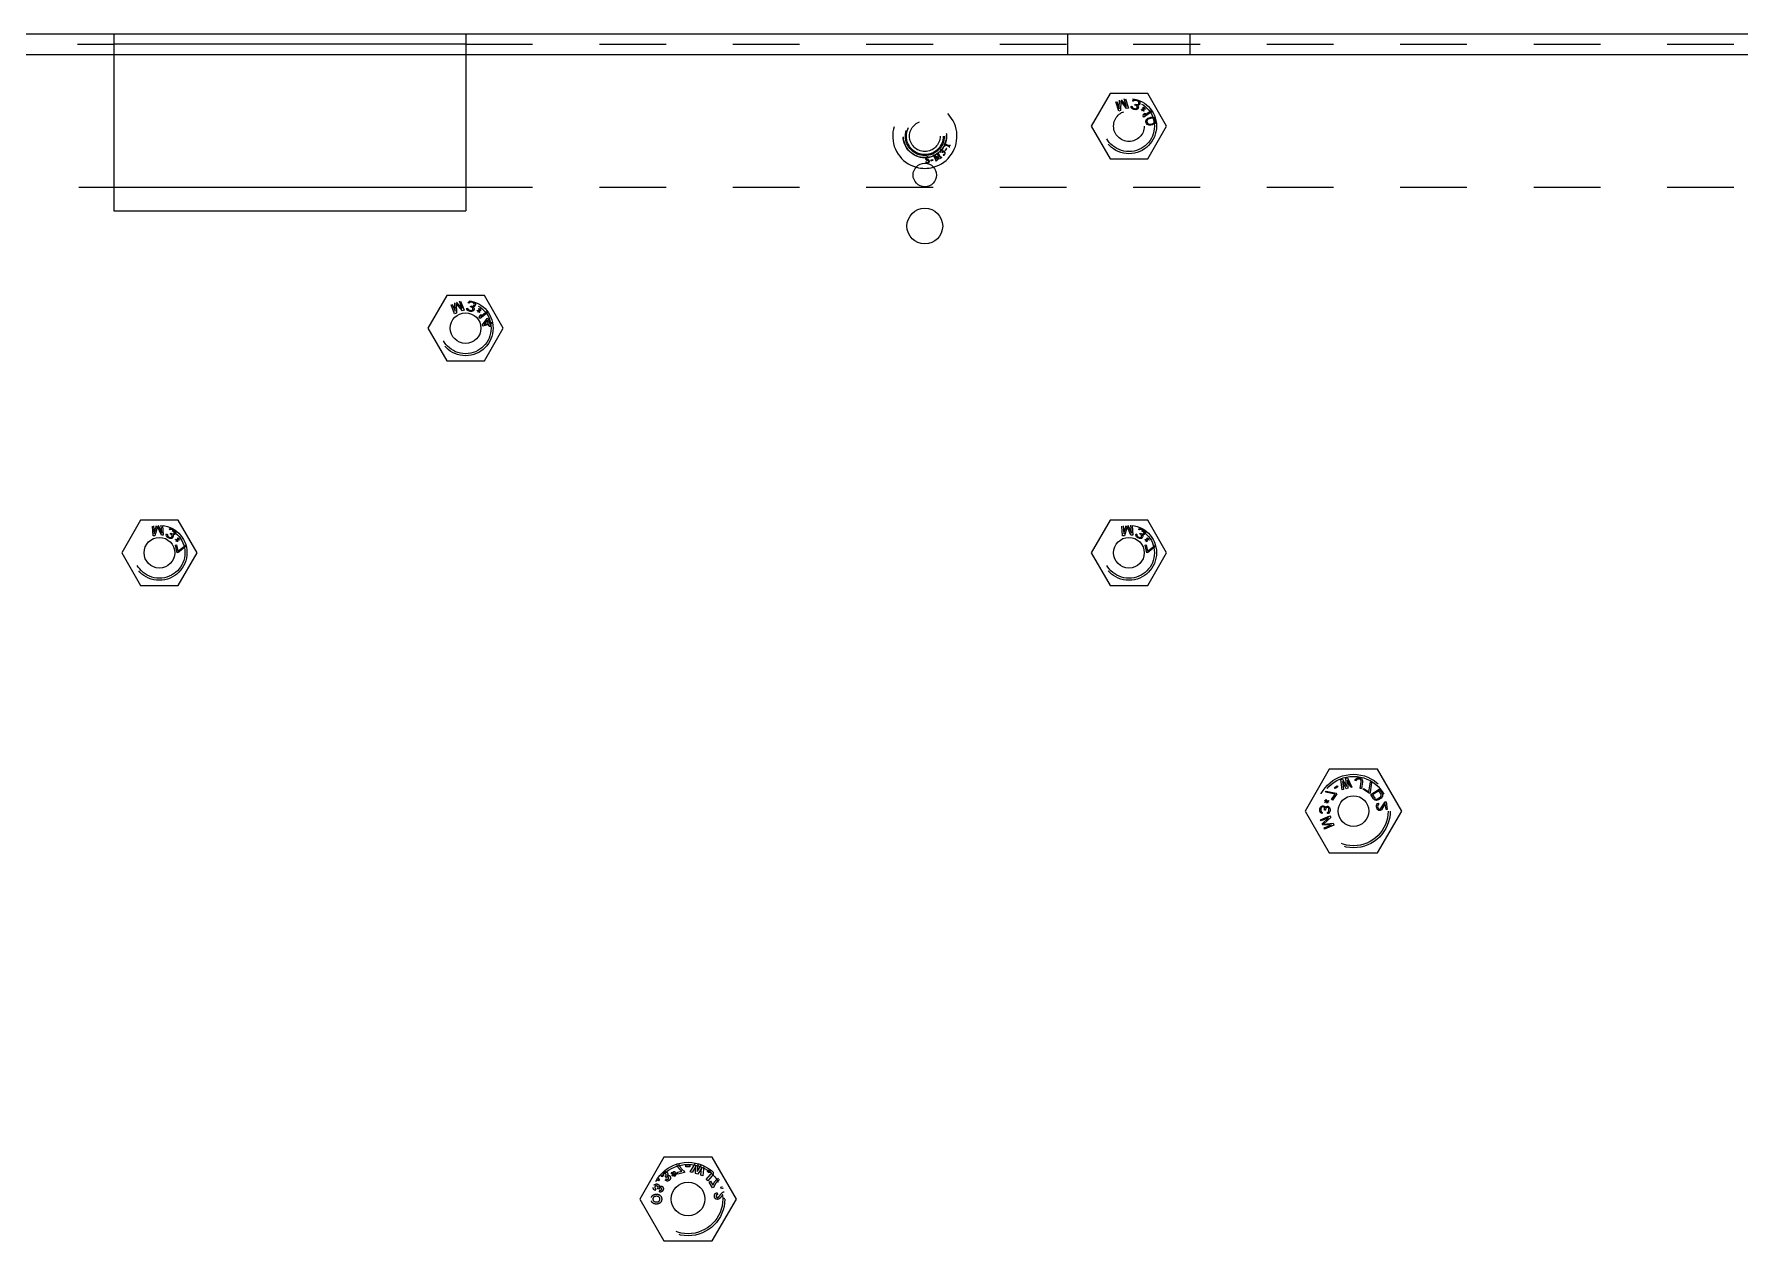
# Model space of a CAD drawing. Header units: millimetres. Extents: x 1262 to 3787, y 0 to 841.
# Drawn here: x 2139.4 to 2306.5, y 463.8 to 582 of the extents above; entities that cross this region are included whole.
import ezdxf

# ---------------------------------------------------------------- set-up
doc = ezdxf.new("R2010")
doc.units = ezdxf.units.MM
doc.header["$LTSCALE"] = 65.395
doc.linetypes.add('HIDDEN', pattern=[0.2, 0.1, -0.1])
doc.layers.get('0').update_dxf_attribs({"linetype": 'CONTINUOUS'})
doc.layers.add('02___PRT_ALL_AXES', color=7, linetype='CONTINUOUS')
doc.layers.add('DEFAULT_2', color=8, linetype='HIDDEN')

msp = doc.modelspace()

# ---------------------------------------------------------------- linework, layer by layer
at = {"color": 3, "linetype": 'Continuous'}
for p, q in [((2372.634, 582.004), (1960.634, 582.004)), ((2147.164, 582.004), (2147.164, 564.704)), ((2181.664, 582.004), (2181.664, 564.704)), ((2025.914, 580.004), (2147.164, 580.004)), ((2181.664, 580.004), (2371.634, 580.004)), ((2147.164, 564.704), (2181.664, 564.704))]:
    msp.add_line(p, q, dxfattribs=at)
at = {"color": 7, "linetype": 'Continuous'}
for p, q in [((2181.664, 581.004), (2147.164, 581.004)), ((2147.164, 580.004), (2181.664, 580.004)), ((2179.787, 556.404), (2177.939, 553.204)), ((2183.482, 556.404), (2179.787, 556.404)), ((2185.329, 553.204), (2183.482, 556.404)), ((2177.939, 553.204), (2179.787, 550.004)), ((2183.482, 550.004), (2185.329, 553.204)), ((2179.787, 550.004), (2183.482, 550.004)), ((2149.787, 534.404), (2147.939, 531.204)), ((2153.482, 534.404), (2149.787, 534.404)), ((2155.329, 531.204), (2153.482, 534.404)), ((2244.787, 534.404), (2242.939, 531.204)), ((2248.482, 534.404), (2244.787, 534.404)), ((2250.329, 531.204), (2248.482, 534.404)), ((2147.939, 531.204), (2149.787, 528.004)), ((2153.482, 528.004), (2155.329, 531.204)), ((2242.939, 531.204), (2244.787, 528.004)), ((2248.482, 528.004), (2250.329, 531.204)), ((2149.787, 528.004), (2153.482, 528.004)), ((2244.787, 528.004), (2248.482, 528.004)), ((2266.267, 510.004), (2263.9, 505.904)), ((2271.001, 510.004), (2266.267, 510.004)), ((2273.369, 505.904), (2271.001, 510.004)), ((2263.9, 505.904), (2266.267, 501.804)), ((2271.001, 501.804), (2273.369, 505.904)), ((2266.267, 501.804), (2271.001, 501.804)), ((2201.067, 472.004), (2198.7, 467.904)), ((2205.801, 472.004), (2201.067, 472.004)), ((2208.169, 467.904), (2205.801, 472.004)), ((2198.7, 467.904), (2201.067, 463.804)), ((2205.801, 463.804), (2208.169, 467.904)), ((2201.067, 463.804), (2205.801, 463.804))]:
    msp.add_line(p, q, dxfattribs=at)
msp.add_arc((2226.634, 572.004), 3.15, 254.78295, 285.21619, dxfattribs=at)
at = {"layer": '02___PRT_ALL_AXES', "color": 8, "linetype": 'HIDDEN'}
for p, q in [((1960.634, 567.004), (2147.164, 567.004)), ((2181.664, 567.004), (2343.333, 567.004))]:
    msp.add_line(p, q, dxfattribs=at)
at = {"layer": '02___PRT_ALL_AXES', "color": 7, "linetype": 'Continuous'}
msp.add_line((2147.164, 567.004), (2181.664, 567.004), dxfattribs=at)
at = {"layer": '02___PRT_ALL_AXES', "color": 8, "linetype": 'HIDDEN'}
for centre, radius in [((2226.634, 572.004), 2.1), ((2246.634, 572.992), 1.5)]:
    msp.add_circle(centre, radius, dxfattribs=at)
at = {"layer": '02___PRT_ALL_AXES', "color": 3, "linetype": 'Continuous'}
for centre, radius in [((2226.634, 568.204), 1.15), ((2226.634, 563.204), 1.75), ((2181.634, 553.204), 1.5), ((2151.634, 531.204), 1.5), ((2246.634, 531.204), 1.5), ((2268.634, 505.904), 1.5), ((2203.434, 467.904), 1.65)]:
    msp.add_circle(centre, radius, dxfattribs=at)
at = {"layer": 'DEFAULT_2', "color": 8, "linetype": 'HIDDEN'}
for p, q in [((2240.634, 580.004), (2240.634, 582.004)), ((2252.634, 580.004), (2252.634, 582.004)), ((2025.914, 581.004), (2147.164, 581.004)), ((2181.664, 581.004), (2372.634, 581.004)), ((2244.787, 576.192), (2242.939, 572.992)), ((2248.482, 576.192), (2244.787, 576.192)), ((2245.63, 574.452), (2245.333, 575.358)), ((2245.446, 575.416), (2245.683, 574.693)), ((2245.683, 574.693), (2245.715, 575.53)), ((2245.827, 575.457), (2245.808, 574.51)), ((2246.402, 574.705), (2245.827, 575.457)), ((2245.874, 575.583), (2246.395, 574.926)), ((2246.395, 574.926), (2246.159, 575.65)), ((2246.284, 575.669), (2246.58, 574.763)), ((2246.996, 575.46), (2247.034, 575.515)), ((2247.095, 575.429), (2246.996, 575.46)), ((2247.034, 575.515), (2247.093, 575.564)), ((2247.093, 575.564), (2247.165, 575.586)), ((2247.128, 575.464), (2247.095, 575.429)), ((2247.18, 575.493), (2247.128, 575.464)), ((2247.165, 575.586), (2247.257, 575.603)), ((2247.226, 575.501), (2247.18, 575.493)), ((2247.221, 575.057), (2247.246, 575.139)), ((2247.301, 575.033), (2247.221, 575.057)), ((2247.332, 575.491), (2247.226, 575.501)), ((2247.246, 575.139), (2247.326, 575.114)), ((2247.257, 575.603), (2247.337, 575.599)), ((2247.408, 574.956), (2247.301, 575.033)), ((2247.326, 575.114), (2247.452, 575.098)), ((2247.451, 575.454), (2247.332, 575.491)), ((2247.435, 574.903), (2247.408, 574.956)), ((2247.545, 575.403), (2247.451, 575.454)), ((2247.452, 575.098), (2247.524, 575.121)), ((2247.585, 575.035), (2247.473, 575.025)), ((2247.473, 575.025), (2247.534, 574.94)), ((2247.507, 575.547), (2247.576, 575.505)), ((2247.524, 575.121), (2247.588, 575.19)), ((2247.578, 575.371), (2247.545, 575.403)), ((2247.576, 575.505), (2247.643, 575.44)), ((2247.606, 575.318), (2247.578, 575.371)), ((2247.643, 575.084), (2247.585, 575.035)), ((2247.588, 575.19), (2247.613, 575.271)), ((2247.613, 575.271), (2247.606, 575.318)), ((2247.643, 575.44), (2247.69, 575.381)), ((2247.688, 575.159), (2247.643, 575.084)), ((2247.713, 575.241), (2247.688, 575.159)), ((2247.69, 575.381), (2247.712, 575.308)), ((2247.712, 575.308), (2247.713, 575.241)), ((2250.329, 572.992), (2248.482, 576.192)), ((2245.808, 574.51), (2245.63, 574.452)), ((2246.58, 574.763), (2246.402, 574.705)), ((2246.855, 574.858), (2246.86, 574.945)), ((2246.91, 574.752), (2246.855, 574.858)), ((2246.86, 574.945), (2246.96, 574.915)), ((2246.977, 574.687), (2246.91, 574.752)), ((2246.96, 574.915), (2246.981, 574.841)), ((2247.111, 574.624), (2246.977, 574.687)), ((2246.981, 574.841), (2247.028, 574.782)), ((2247.028, 574.782), (2247.122, 574.732)), ((2247.151, 574.612), (2247.111, 574.624)), ((2247.122, 574.732), (2247.202, 574.707)), ((2247.296, 574.589), (2247.151, 574.612)), ((2247.202, 574.707), (2247.307, 574.697)), ((2247.388, 574.606), (2247.296, 574.589)), ((2247.307, 574.697), (2247.38, 574.72)), ((2247.38, 574.72), (2247.438, 574.769)), ((2247.493, 574.663), (2247.388, 574.606)), ((2247.45, 574.809), (2247.435, 574.903)), ((2247.438, 574.769), (2247.45, 574.809)), ((2247.538, 574.738), (2247.493, 574.663)), ((2247.534, 574.94), (2247.555, 574.866)), ((2247.55, 574.779), (2247.538, 574.738)), ((2247.555, 574.866), (2247.55, 574.779)), ((2247.857, 574.66), (2248.035, 574.675)), ((2247.859, 574.631), (2247.857, 574.66)), ((2248.007, 574.643), (2247.859, 574.631)), ((2247.91, 574.53), (2248.007, 574.643)), ((2247.941, 574.503), (2247.91, 574.53)), ((2248.039, 574.615), (2247.941, 574.503)), ((2248.024, 574.853), (2248.054, 574.856)), ((2248.035, 574.675), (2248.024, 574.853)), ((2248.025, 573.97), (2248.075, 574.157)), ((2248.097, 573.867), (2248.025, 573.97)), ((2248.048, 574.467), (2248.039, 574.615)), ((2248.078, 574.469), (2248.048, 574.467)), ((2248.054, 574.856), (2248.063, 574.707)), ((2248.063, 574.707), (2248.161, 574.82)), ((2248.245, 574.662), (2248.067, 574.648)), ((2248.067, 574.648), (2248.078, 574.469)), ((2248.075, 574.157), (2248.214, 574.255)), ((2248.192, 574.792), (2248.095, 574.68)), ((2248.095, 574.68), (2248.243, 574.692)), ((2248.913, 574.441), (2248.097, 573.867)), ((2248.161, 574.82), (2248.192, 574.792)), ((2248.164, 574.067), (2248.843, 574.545)), ((2248.214, 574.255), (2248.164, 574.067)), ((2248.243, 574.692), (2248.245, 574.662)), ((2248.287, 573.49), (2248.326, 573.606)), ((2248.293, 573.364), (2248.287, 573.49)), ((2248.341, 573.247), (2248.293, 573.364)), ((2248.326, 573.606), (2248.375, 573.681)), ((2248.375, 573.681), (2248.449, 573.74)), ((2248.423, 573.564), (2248.395, 573.493)), ((2248.395, 573.493), (2248.397, 573.387)), ((2248.397, 573.387), (2248.44, 573.29)), ((2248.529, 573.673), (2248.423, 573.564)), ((2248.44, 573.29), (2248.496, 573.238)), ((2248.449, 573.74), (2248.506, 573.775)), ((2248.506, 573.775), (2248.605, 573.818)), ((2248.649, 573.721), (2248.529, 573.673)), ((2248.605, 573.818), (2248.792, 573.86)), ((2248.794, 573.754), (2248.649, 573.721)), ((2248.792, 573.86), (2248.901, 573.863)), ((2248.924, 573.761), (2248.794, 573.754)), ((2248.901, 573.863), (2248.968, 573.857)), ((2249.066, 573.708), (2248.924, 573.761)), ((2248.968, 573.857), (2249.06, 573.835)), ((2249.033, 573.274), (2249.139, 573.383)), ((2249.06, 573.835), (2249.136, 573.788)), ((2249.122, 573.656), (2249.066, 573.708)), ((2249.165, 573.559), (2249.122, 573.656)), ((2249.136, 573.788), (2249.221, 573.7)), ((2249.139, 573.383), (2249.167, 573.453)), ((2249.167, 573.453), (2249.165, 573.559)), ((2249.236, 573.34), (2249.187, 573.265)), ((2249.221, 573.7), (2249.269, 573.583)), ((2249.275, 573.456), (2249.236, 573.34)), ((2249.269, 573.583), (2249.275, 573.456)), ((2242.939, 572.992), (2244.787, 569.792)), ((2248.426, 573.159), (2248.341, 573.247)), ((2248.502, 573.112), (2248.426, 573.159)), ((2248.482, 569.792), (2250.329, 572.992)), ((2248.496, 573.238), (2248.638, 573.185)), ((2248.594, 573.09), (2248.502, 573.112)), ((2248.661, 573.083), (2248.594, 573.09)), ((2248.638, 573.185), (2248.768, 573.193)), ((2248.77, 573.086), (2248.661, 573.083)), ((2248.768, 573.193), (2248.913, 573.225)), ((2248.956, 573.128), (2248.77, 573.086)), ((2248.913, 573.225), (2249.033, 573.274)), ((2249.056, 573.172), (2248.956, 573.128)), ((2249.113, 573.206), (2249.056, 573.172)), ((2249.187, 573.265), (2249.113, 573.206)), ((2227.005, 569.839), (2226.997, 569.943)), ((2227.389, 570.06), (2227.397, 570.048)), ((2227.397, 570.048), (2227.473, 570.082)), ((2227.473, 570.082), (2227.72, 569.671)), ((2227.501, 570.086), (2227.988, 569.746)), ((2227.743, 569.684), (2227.501, 570.086)), ((2227.941, 569.866), (2227.536, 570.148)), ((2227.866, 570.347), (2227.941, 569.866)), ((2227.988, 569.746), (2227.903, 570.283)), ((2227.903, 570.283), (2228.122, 569.919)), ((2228.178, 569.961), (2227.965, 570.314)), ((2227.977, 570.384), (2228.02, 570.423)), ((2228.02, 570.423), (2228.012, 570.436)), ((2228.147, 570.439), (2228.165, 570.445)), ((2228.301, 569.957), (2228.227, 569.931)), ((2228.309, 569.945), (2228.301, 569.957)), ((2228.324, 570.392), (2228.343, 570.387)), ((2228.434, 570.157), (2228.44, 570.14)), ((2228.546, 571.268), (2228.534, 571.24)), ((2229.028, 571.067), (2228.546, 571.268)), ((2228.613, 571.058), (2228.59, 571.184)), ((2228.59, 571.184), (2229.005, 571.012)), ((2228.592, 571.052), (2228.613, 571.058)), ((2228.748, 570.805), (2228.634, 570.623)), ((2228.634, 570.623), (2228.667, 570.602)), ((2228.667, 570.602), (2228.781, 570.785)), ((2228.781, 570.785), (2228.748, 570.805)), ((2229.025, 570.969), (2229.015, 570.922)), ((2229.015, 570.922), (2229.028, 570.917)), ((2229.096, 571.119), (2229.074, 571.083)), ((2229.11, 571.113), (2229.096, 571.119)), ((2226.726, 569.538), (2226.739, 569.539)), ((2226.726, 569.538), (2226.73, 569.402)), ((2227.004, 569.839), (2226.993, 569.838)), ((2227.425, 569.706), (2227.219, 569.644)), ((2227.219, 569.644), (2227.23, 569.606)), ((2227.23, 569.606), (2227.436, 569.669)), ((2227.436, 569.669), (2227.425, 569.706)), ((2227.703, 569.607), (2227.665, 569.573)), ((2227.665, 569.573), (2227.672, 569.561)), ((2227.866, 569.695), (2227.79, 569.66)), ((2227.874, 569.682), (2227.866, 569.695)), ((2228.12, 569.861), (2228.079, 569.823)), ((2228.079, 569.823), (2228.086, 569.811)), ((2244.787, 569.792), (2248.482, 569.792)), ((2180.56, 554.613), (2180.219, 555.503)), ((2180.328, 555.567), (2180.6, 554.856)), ((2180.6, 554.856), (2180.591, 555.694)), ((2180.707, 555.626), (2180.735, 554.68)), ((2181.319, 554.903), (2180.707, 555.626)), ((2180.748, 555.754), (2181.301, 555.124)), ((2181.301, 555.124), (2181.029, 555.835)), ((2181.153, 555.86), (2181.494, 554.97)), ((2181.494, 554.97), (2181.319, 554.903)), ((2181.764, 555.078), (2181.764, 555.165)), ((2181.764, 555.165), (2181.865, 555.14)), ((2181.824, 554.975), (2181.764, 555.078)), ((2181.894, 554.913), (2181.824, 554.975)), ((2181.865, 555.14), (2181.89, 555.068)), ((2181.874, 555.686), (2181.91, 555.743)), ((2181.975, 555.661), (2181.874, 555.686)), ((2181.89, 555.068), (2181.94, 555.011)), ((2182.03, 554.857), (2181.894, 554.913)), ((2181.91, 555.743), (2181.966, 555.795)), ((2181.94, 555.011), (2182.036, 554.965)), ((2181.966, 555.795), (2182.037, 555.821)), ((2182.006, 555.697), (2181.975, 555.661)), ((2182.057, 555.728), (2182.006, 555.697)), ((2182.036, 554.965), (2182.117, 554.945)), ((2182.037, 555.821), (2182.128, 555.842)), ((2182.102, 555.738), (2182.057, 555.728)), ((2182.208, 555.734), (2182.102, 555.738)), ((2182.117, 554.945), (2182.223, 554.94)), ((2182.119, 555.295), (2182.14, 555.378)), ((2182.2, 555.275), (2182.119, 555.295)), ((2182.128, 555.842), (2182.208, 555.842)), ((2182.14, 555.378), (2182.221, 555.357)), ((2182.311, 555.203), (2182.2, 555.275)), ((2182.33, 555.703), (2182.208, 555.734)), ((2182.221, 555.357), (2182.347, 555.347)), ((2182.223, 554.94), (2182.294, 554.966)), ((2182.294, 554.966), (2182.35, 555.018)), ((2182.41, 554.915), (2182.308, 554.853)), ((2182.341, 555.152), (2182.311, 555.203)), ((2182.425, 555.657), (2182.33, 555.703)), ((2182.36, 555.059), (2182.341, 555.152)), ((2182.347, 555.347), (2182.418, 555.373)), ((2182.35, 555.018), (2182.36, 555.059)), ((2182.484, 555.291), (2182.372, 555.275)), ((2182.372, 555.275), (2182.437, 555.193)), ((2182.381, 555.798), (2182.452, 555.76)), ((2182.451, 554.992), (2182.41, 554.915)), ((2182.418, 555.373), (2182.48, 555.446)), ((2182.461, 555.626), (2182.425, 555.657)), ((2182.437, 555.193), (2182.462, 555.121)), ((2182.461, 555.033), (2182.451, 554.992)), ((2182.452, 555.76), (2182.522, 555.698)), ((2182.491, 555.575), (2182.461, 555.626)), ((2182.462, 555.121), (2182.461, 555.033)), ((2182.48, 555.446), (2182.5, 555.528)), ((2182.54, 555.343), (2182.484, 555.291)), ((2182.5, 555.528), (2182.491, 555.575)), ((2182.522, 555.698), (2182.572, 555.642)), ((2182.581, 555.42), (2182.54, 555.343)), ((2182.572, 555.642), (2182.597, 555.57)), ((2182.601, 555.503), (2182.581, 555.42)), ((2182.597, 555.57), (2182.601, 555.503)), ((2182.774, 554.93), (2182.951, 554.953)), ((2182.777, 554.9), (2182.774, 554.93)), ((2182.925, 554.92), (2182.777, 554.9)), ((2182.833, 554.803), (2182.925, 554.92)), ((2182.958, 554.894), (2182.866, 554.777)), ((2182.931, 555.131), (2182.961, 555.135)), ((2182.951, 554.953), (2182.931, 555.131)), ((2182.974, 554.746), (2182.958, 554.894)), ((2182.961, 555.135), (2182.977, 554.987)), ((2182.977, 554.987), (2183.069, 555.104)), ((2183.161, 554.951), (2182.984, 554.928)), ((2182.984, 554.928), (2183.003, 554.75)), ((2183.102, 555.078), (2183.01, 554.961)), ((2183.01, 554.961), (2183.158, 554.98)), ((2183.069, 555.104), (2183.102, 555.078)), ((2183.158, 554.98), (2183.161, 554.951)), ((2180.735, 554.68), (2180.56, 554.613)), ((2182.071, 554.847), (2182.03, 554.857)), ((2182.217, 554.832), (2182.071, 554.847)), ((2182.308, 554.853), (2182.217, 554.832)), ((2182.866, 554.777), (2182.833, 554.803)), ((2183.003, 554.75), (2182.974, 554.746)), ((2182.975, 554.248), (2183.016, 554.438)), ((2183.052, 554.15), (2182.975, 554.248)), ((2183.016, 554.438), (2183.15, 554.543)), ((2183.839, 554.762), (2183.052, 554.15)), ((2183.11, 554.353), (2183.764, 554.863)), ((2183.15, 554.543), (2183.11, 554.353)), ((2183.304, 553.535), (2183.74, 554.16)), ((2183.334, 553.414), (2183.304, 553.535)), ((2183.891, 553.553), (2183.334, 553.414)), ((2183.775, 554.018), (2183.469, 553.577)), ((2183.469, 553.577), (2183.861, 553.675)), ((2183.74, 554.16), (2183.864, 554.191)), ((2183.861, 553.675), (2183.775, 554.018)), ((2183.864, 554.191), (2183.985, 553.706)), ((2183.942, 553.351), (2183.891, 553.553)), ((2184.066, 553.382), (2183.942, 553.351)), ((2183.985, 553.706), (2184.273, 553.778)), ((2184.296, 553.655), (2184.015, 553.584)), ((2184.015, 553.584), (2184.066, 553.382)), ((2151.014, 532.864), (2150.946, 533.814)), ((2151.07, 533.844), (2151.124, 533.085)), ((2151.124, 533.085), (2151.358, 533.889)), ((2151.449, 533.791), (2151.201, 532.877)), ((2151.825, 532.922), (2151.449, 533.791)), ((2151.525, 533.901), (2151.872, 533.138)), ((2151.872, 533.138), (2151.818, 533.897)), ((2151.944, 533.886), (2152.012, 532.935)), ((2152.584, 533.51), (2152.634, 533.554)), ((2152.673, 533.456), (2152.584, 533.51)), ((2152.634, 533.554), (2152.703, 533.587)), ((2152.713, 533.482), (2152.673, 533.456)), ((2152.703, 533.587), (2152.779, 533.592)), ((2152.77, 533.497), (2152.713, 533.482)), ((2152.817, 533.494), (2152.77, 533.497)), ((2152.779, 533.592), (2152.872, 533.585)), ((2152.917, 533.458), (2152.817, 533.494)), ((2152.872, 533.585), (2152.949, 533.562)), ((2153.024, 533.394), (2152.917, 533.458)), ((2153.103, 533.322), (2153.024, 533.394)), ((2153.093, 533.104), (2153.137, 533.177)), ((2153.101, 533.47), (2153.158, 533.413)), ((2153.127, 533.282), (2153.103, 533.322)), ((2153.141, 533.225), (2153.127, 533.282)), ((2153.137, 533.177), (2153.141, 533.225)), ((2153.158, 533.413), (2153.207, 533.334)), ((2153.207, 533.334), (2153.239, 533.265)), ((2153.241, 533.189), (2153.226, 533.124)), ((2153.239, 533.265), (2153.241, 533.189)), ((2246.014, 532.864), (2245.946, 533.814)), ((2246.07, 533.844), (2246.124, 533.085)), ((2246.124, 533.085), (2246.358, 533.889)), ((2246.449, 533.791), (2246.201, 532.877)), ((2246.825, 532.922), (2246.449, 533.791)), ((2246.525, 533.901), (2246.872, 533.138)), ((2246.872, 533.138), (2246.818, 533.897)), ((2246.944, 533.886), (2247.012, 532.935)), ((2247.584, 533.51), (2247.634, 533.554)), ((2247.673, 533.456), (2247.584, 533.51)), ((2247.634, 533.554), (2247.703, 533.587)), ((2247.713, 533.482), (2247.673, 533.456)), ((2247.703, 533.587), (2247.779, 533.592)), ((2247.77, 533.497), (2247.713, 533.482)), ((2247.817, 533.494), (2247.77, 533.497)), ((2247.779, 533.592), (2247.872, 533.585)), ((2247.917, 533.458), (2247.817, 533.494)), ((2247.872, 533.585), (2247.949, 533.562)), ((2248.024, 533.394), (2247.917, 533.458)), ((2248.103, 533.322), (2248.024, 533.394)), ((2248.093, 533.104), (2248.137, 533.177)), ((2248.101, 533.47), (2248.158, 533.413)), ((2248.127, 533.282), (2248.103, 533.322)), ((2248.141, 533.225), (2248.127, 533.282)), ((2248.137, 533.177), (2248.141, 533.225)), ((2248.158, 533.413), (2248.207, 533.334)), ((2248.207, 533.334), (2248.239, 533.265)), ((2248.241, 533.189), (2248.226, 533.124)), ((2248.239, 533.265), (2248.241, 533.189)), ((2151.201, 532.877), (2151.014, 532.864)), ((2152.012, 532.935), (2151.825, 532.922)), ((2152.301, 532.96), (2152.327, 533.044)), ((2152.329, 532.844), (2152.301, 532.96)), ((2152.327, 533.044), (2152.417, 532.99)), ((2152.378, 532.765), (2152.329, 532.844)), ((2152.492, 532.671), (2152.378, 532.765)), ((2152.417, 532.99), (2152.419, 532.914)), ((2152.419, 532.914), (2152.451, 532.845)), ((2152.451, 532.845), (2152.529, 532.773)), ((2152.528, 532.65), (2152.492, 532.671)), ((2152.664, 532.593), (2152.528, 532.65)), ((2152.529, 532.773), (2152.601, 532.73)), ((2152.601, 532.73), (2152.701, 532.695)), ((2152.757, 532.586), (2152.664, 532.593)), ((2152.701, 532.695), (2152.777, 532.699)), ((2152.705, 533.065), (2152.749, 533.138)), ((2152.776, 533.022), (2152.705, 533.065)), ((2152.749, 533.138), (2152.82, 533.095)), ((2152.873, 532.616), (2152.757, 532.586)), ((2152.861, 532.921), (2152.776, 533.022)), ((2152.777, 532.699), (2152.845, 532.732)), ((2152.82, 533.095), (2152.938, 533.049)), ((2152.845, 532.732), (2152.867, 532.769)), ((2152.875, 532.863), (2152.861, 532.921)), ((2152.867, 532.769), (2152.875, 532.863)), ((2152.934, 532.679), (2152.873, 532.616)), ((2152.956, 532.715), (2152.934, 532.679)), ((2152.938, 533.049), (2153.014, 533.053)), ((2152.941, 532.972), (2152.98, 532.875)), ((2153.052, 532.955), (2152.941, 532.972)), ((2152.982, 532.799), (2152.956, 532.715)), ((2152.98, 532.875), (2152.982, 532.799)), ((2153.014, 533.053), (2153.093, 533.104)), ((2153.121, 532.989), (2153.052, 532.955)), ((2153.183, 533.051), (2153.121, 532.989)), ((2153.226, 533.124), (2153.183, 533.051)), ((2153.211, 531.941), (2153.315, 531.965)), ((2153.375, 531.21), (2153.211, 531.941)), ((2153.22, 532.496), (2153.225, 532.525)), ((2153.367, 532.472), (2153.22, 532.496)), ((2153.225, 532.525), (2153.402, 532.496)), ((2153.245, 532.386), (2153.367, 532.472)), ((2153.269, 532.352), (2153.245, 532.386)), ((2153.391, 532.438), (2153.269, 532.352)), ((2153.315, 531.965), (2153.452, 531.355)), ((2153.364, 532.291), (2153.391, 532.438)), ((2153.393, 532.287), (2153.364, 532.291)), ((2153.426, 532.462), (2153.393, 532.287)), ((2153.402, 532.496), (2153.434, 532.672)), ((2153.602, 532.433), (2153.426, 532.462)), ((2153.434, 532.672), (2153.464, 532.667)), ((2153.464, 532.667), (2153.437, 532.521)), ((2153.437, 532.521), (2153.558, 532.606)), ((2153.452, 531.355), (2154.228, 531.954)), ((2153.582, 532.572), (2153.46, 532.487)), ((2153.46, 532.487), (2153.607, 532.462)), ((2154.259, 531.835), (2153.479, 531.233)), ((2153.558, 532.606), (2153.582, 532.572)), ((2153.607, 532.462), (2153.602, 532.433)), ((2246.201, 532.877), (2246.014, 532.864)), ((2247.012, 532.935), (2246.825, 532.922)), ((2247.301, 532.96), (2247.327, 533.044)), ((2247.329, 532.844), (2247.301, 532.96)), ((2247.327, 533.044), (2247.417, 532.99)), ((2247.378, 532.765), (2247.329, 532.844)), ((2247.492, 532.671), (2247.378, 532.765)), ((2247.417, 532.99), (2247.419, 532.914)), ((2247.419, 532.914), (2247.451, 532.845)), ((2247.451, 532.845), (2247.529, 532.773)), ((2247.528, 532.65), (2247.492, 532.671)), ((2247.664, 532.593), (2247.528, 532.65)), ((2247.529, 532.773), (2247.601, 532.73)), ((2247.601, 532.73), (2247.701, 532.695)), ((2247.757, 532.586), (2247.664, 532.593)), ((2247.701, 532.695), (2247.777, 532.699)), ((2247.705, 533.065), (2247.749, 533.138)), ((2247.776, 533.022), (2247.705, 533.065)), ((2247.749, 533.138), (2247.82, 533.095)), ((2247.873, 532.616), (2247.757, 532.586)), ((2247.861, 532.921), (2247.776, 533.022)), ((2247.777, 532.699), (2247.845, 532.732)), ((2247.82, 533.095), (2247.938, 533.049)), ((2247.845, 532.732), (2247.867, 532.769)), ((2247.875, 532.863), (2247.861, 532.921)), ((2247.867, 532.769), (2247.875, 532.863)), ((2247.934, 532.679), (2247.873, 532.616)), ((2247.956, 532.715), (2247.934, 532.679)), ((2247.938, 533.049), (2248.014, 533.053)), ((2248.052, 532.955), (2247.941, 532.972)), ((2247.941, 532.972), (2247.98, 532.875)), ((2247.982, 532.799), (2247.956, 532.715)), ((2247.98, 532.875), (2247.982, 532.799)), ((2248.014, 533.053), (2248.093, 533.104)), ((2248.121, 532.989), (2248.052, 532.955)), ((2248.183, 533.051), (2248.121, 532.989)), ((2248.226, 533.124), (2248.183, 533.051)), ((2248.211, 531.941), (2248.315, 531.965)), ((2248.375, 531.21), (2248.211, 531.941)), ((2248.22, 532.496), (2248.225, 532.525)), ((2248.367, 532.472), (2248.22, 532.496)), ((2248.225, 532.525), (2248.402, 532.496)), ((2248.245, 532.386), (2248.367, 532.472)), ((2248.269, 532.352), (2248.245, 532.386)), ((2248.391, 532.438), (2248.269, 532.352)), ((2248.315, 531.965), (2248.452, 531.355)), ((2248.364, 532.291), (2248.391, 532.438)), ((2248.393, 532.287), (2248.364, 532.291)), ((2248.426, 532.462), (2248.393, 532.287)), ((2248.402, 532.496), (2248.434, 532.672)), ((2248.602, 532.433), (2248.426, 532.462)), ((2248.434, 532.672), (2248.464, 532.667)), ((2248.464, 532.667), (2248.437, 532.521)), ((2248.437, 532.521), (2248.558, 532.606)), ((2248.452, 531.355), (2249.228, 531.954)), ((2248.582, 532.572), (2248.46, 532.487)), ((2248.46, 532.487), (2248.607, 532.462)), ((2249.259, 531.835), (2248.479, 531.233)), ((2248.558, 532.606), (2248.582, 532.572)), ((2248.607, 532.462), (2248.602, 532.433)), ((2153.479, 531.233), (2153.375, 531.21)), ((2248.479, 531.233), (2248.375, 531.21)), ((2266.788, 508.195), (2267.025, 508.365)), ((2266.85, 508.109), (2266.788, 508.195)), ((2267.087, 508.279), (2266.85, 508.109)), ((2267.025, 508.365), (2267.087, 508.279)), ((2267.411, 508.987), (2267.571, 509.032)), ((2267.524, 507.979), (2267.411, 508.987)), ((2267.925, 508.093), (2267.555, 508.784)), ((2267.555, 508.784), (2267.645, 508.013)), ((2267.571, 509.032), (2267.953, 508.3)), ((2267.892, 509.123), (2268.052, 509.169)), ((2267.953, 508.3), (2267.892, 509.123)), ((2268.085, 508.139), (2267.925, 508.093)), ((2268.036, 508.921), (2268.085, 508.139)), ((2268.366, 508.218), (2268.036, 508.921)), ((2268.052, 509.169), (2268.486, 508.253)), ((2268.486, 508.253), (2268.366, 508.218)), ((2268.783, 508.883), (2268.822, 508.984)), ((2268.906, 508.861), (2268.783, 508.883)), ((2268.822, 508.984), (2268.878, 509.061)), ((2268.878, 509.061), (2268.975, 509.13)), ((2268.941, 508.941), (2268.906, 508.861)), ((2268.994, 508.997), (2268.941, 508.941)), ((2268.975, 509.13), (2269.064, 509.157)), ((2269.063, 509.028), (2268.994, 508.997)), ((2269.148, 509.034), (2269.063, 509.028)), ((2269.064, 509.157), (2269.171, 509.16)), ((2269.23, 509.02), (2269.148, 509.034)), ((2269.171, 509.16), (2269.253, 509.145)), ((2269.309, 508.984), (2269.23, 509.02)), ((2269.253, 509.145), (2269.352, 509.106)), ((2269.283, 508.124), (2269.398, 508.774)), ((2269.406, 508.102), (2269.283, 508.124)), ((2269.363, 508.931), (2269.309, 508.984)), ((2269.352, 509.106), (2269.426, 509.05)), ((2269.393, 508.861), (2269.363, 508.931)), ((2269.398, 508.774), (2269.393, 508.861)), ((2269.521, 508.752), (2269.406, 508.102)), ((2269.426, 509.05), (2269.493, 508.951)), ((2269.493, 508.951), (2269.519, 508.86)), ((2269.519, 508.86), (2269.521, 508.752)), ((2269.569, 508.038), (2269.627, 508.128)), ((2269.627, 508.128), (2270.152, 507.788)), ((2270.152, 507.788), (2270.287, 508.765)), ((2270.392, 508.697), (2270.257, 507.72)), ((2270.287, 508.765), (2270.392, 508.697)), ((2265.822, 506.892), (2265.836, 506.931)), ((2265.962, 506.841), (2265.822, 506.892)), ((2265.826, 506.78), (2265.962, 506.841)), ((2265.838, 506.753), (2265.826, 506.78)), ((2265.836, 506.931), (2265.976, 506.88)), ((2266.001, 506.826), (2265.838, 506.753)), ((2265.891, 507.745), (2265.966, 507.845)), ((2266.856, 507.544), (2265.891, 507.745)), ((2265.912, 507.014), (2265.939, 507.026)), ((2265.976, 506.88), (2265.912, 507.014)), ((2265.939, 507.026), (2266.016, 506.865)), ((2265.966, 507.845), (2266.931, 507.644)), ((2266.078, 506.664), (2266.001, 506.826)), ((2266.016, 506.865), (2266.179, 506.938)), ((2266.181, 506.76), (2266.041, 506.811)), ((2266.041, 506.811), (2266.105, 506.677)), ((2266.192, 506.911), (2266.056, 506.85)), ((2266.056, 506.85), (2266.196, 506.799)), ((2266.105, 506.677), (2266.078, 506.664)), ((2266.179, 506.938), (2266.192, 506.911)), ((2266.196, 506.799), (2266.181, 506.76)), ((2266.482, 507.043), (2266.856, 507.544)), ((2266.567, 506.98), (2266.482, 507.043)), ((2267.016, 507.58), (2266.567, 506.98)), ((2266.931, 507.644), (2267.016, 507.58)), ((2267.645, 508.013), (2267.524, 507.979)), ((2270.199, 507.631), (2269.569, 508.038)), ((2270.257, 507.72), (2270.199, 507.631)), ((2270.33, 507.512), (2271.167, 508.06)), ((2270.604, 507.094), (2270.33, 507.512)), ((2271.129, 507.885), (2270.506, 507.477)), ((2270.506, 507.477), (2270.711, 507.164)), ((2270.679, 507.018), (2270.604, 507.094)), ((2270.76, 506.972), (2270.679, 507.018)), ((2270.711, 507.164), (2270.774, 507.106)), ((2270.877, 506.949), (2270.76, 506.972)), ((2270.774, 507.106), (2270.844, 507.077)), ((2270.844, 507.077), (2270.92, 507.077)), ((2270.971, 506.961), (2270.877, 506.949)), ((2270.898, 506.445), (2270.926, 506.534)), ((2270.9, 506.297), (2270.898, 506.445)), ((2270.92, 507.077), (2271.003, 507.106)), ((2270.926, 506.534), (2270.997, 506.63)), ((2271.072, 507.001), (2270.971, 506.961)), ((2270.997, 506.63), (2271.077, 506.664)), ((2271.006, 506.442), (2271.002, 506.335)), ((2271.003, 507.106), (2271.27, 507.281)), ((2271.038, 506.51), (2271.006, 506.442)), ((2271.094, 506.562), (2271.038, 506.51)), ((2271.339, 507.176), (2271.072, 507.001)), ((2271.077, 506.664), (2271.094, 506.562)), ((2271.334, 507.572), (2271.129, 507.885)), ((2271.167, 508.06), (2271.441, 507.642)), ((2271.27, 507.281), (2271.33, 507.345)), ((2271.294, 506.13), (2271.725, 506.792)), ((2271.33, 507.345), (2271.36, 507.415)), ((2271.362, 507.49), (2271.334, 507.572)), ((2271.416, 507.252), (2271.339, 507.176)), ((2271.36, 507.415), (2271.362, 507.49)), ((2271.752, 506.628), (2271.374, 506.038)), ((2271.465, 507.333), (2271.416, 507.252)), ((2271.441, 507.642), (2271.48, 507.543)), ((2271.49, 507.45), (2271.465, 507.333)), ((2271.48, 507.543), (2271.49, 507.45)), ((2271.725, 506.792), (2271.83, 506.809)), ((2271.846, 506.052), (2271.752, 506.628)), ((2271.83, 506.809), (2271.951, 506.069)), ((2265.334, 505.965), (2265.341, 506.131)), ((2265.351, 505.881), (2265.334, 505.965)), ((2265.341, 506.131), (2265.366, 506.214)), ((2265.39, 505.795), (2265.351, 505.881)), ((2265.366, 506.214), (2265.412, 506.295)), ((2265.43, 505.731), (2265.39, 505.795)), ((2265.408, 505.05), (2266.325, 505.447)), ((2265.457, 504.935), (2265.408, 505.05)), ((2265.412, 506.295), (2265.457, 506.356)), ((2265.492, 505.687), (2265.43, 505.731)), ((2265.446, 506.106), (2265.441, 505.981)), ((2265.441, 505.981), (2265.458, 505.876)), ((2265.472, 506.209), (2265.446, 506.106)), ((2265.457, 506.356), (2265.523, 506.394)), ((2266.18, 505.248), (2265.457, 504.935)), ((2265.458, 505.876), (2265.477, 505.833)), ((2265.495, 506.25), (2265.472, 506.209)), ((2265.477, 505.833), (2265.518, 505.79)), ((2265.555, 505.663), (2265.492, 505.687)), ((2265.54, 506.289), (2265.495, 506.25)), ((2265.518, 505.79), (2265.559, 505.767)), ((2265.523, 506.394), (2265.588, 506.412)), ((2265.583, 506.308), (2265.54, 506.289)), ((2265.559, 505.767), (2265.555, 505.663)), ((2265.573, 504.667), (2266.18, 505.248)), ((2265.668, 506.305), (2265.583, 506.308)), ((2265.588, 506.412), (2265.673, 506.409)), ((2265.751, 506.259), (2265.668, 506.305)), ((2265.673, 506.409), (2265.757, 506.384)), ((2266.4, 505.275), (2265.704, 504.633)), ((2265.791, 506.195), (2265.751, 506.259)), ((2265.757, 506.384), (2265.819, 506.34)), ((2265.807, 506.069), (2265.791, 506.195)), ((2265.803, 505.986), (2265.807, 506.069)), ((2265.888, 505.982), (2265.803, 505.986)), ((2265.819, 506.34), (2265.857, 506.234)), ((2265.857, 506.234), (2265.924, 506.314)), ((2265.892, 506.065), (2265.888, 505.982)), ((2265.94, 506.188), (2265.892, 506.065)), ((2265.924, 506.314), (2265.99, 506.353)), ((2265.984, 506.228), (2265.94, 506.188)), ((2266.071, 506.266), (2265.984, 506.228)), ((2265.99, 506.353), (2266.076, 506.37)), ((2266.114, 506.264), (2266.071, 506.266)), ((2266.076, 506.37), (2266.118, 506.368)), ((2266.087, 505.661), (2266.092, 505.765)), ((2266.173, 505.678), (2266.087, 505.661)), ((2266.092, 505.765), (2266.157, 505.804)), ((2266.176, 506.22), (2266.114, 506.264)), ((2266.118, 506.368), (2266.202, 506.344)), ((2266.157, 505.804), (2266.203, 505.864)), ((2266.262, 505.757), (2266.173, 505.678)), ((2266.215, 506.155), (2266.176, 506.22)), ((2266.202, 506.344), (2266.284, 506.257)), ((2266.203, 505.864), (2266.228, 505.967)), ((2266.232, 506.05), (2266.215, 506.155)), ((2266.228, 505.967), (2266.232, 506.05)), ((2266.308, 505.839), (2266.262, 505.757)), ((2266.284, 506.257), (2266.323, 506.172)), ((2266.336, 505.983), (2266.308, 505.839)), ((2266.323, 506.172), (2266.337, 506.025)), ((2266.325, 505.447), (2266.4, 505.275)), ((2266.337, 506.025), (2266.336, 505.983)), ((2270.914, 506.215), (2270.9, 506.297)), ((2270.955, 506.095), (2270.914, 506.215)), ((2271.011, 506.02), (2270.955, 506.095)), ((2271.002, 506.335), (2271.016, 506.253)), ((2271.108, 505.952), (2271.011, 506.02)), ((2271.016, 506.253), (2271.053, 506.154)), ((2271.053, 506.154), (2271.106, 506.099)), ((2271.106, 506.099), (2271.175, 506.068)), ((2271.196, 505.945), (2271.108, 505.952)), ((2271.175, 506.068), (2271.217, 506.075)), ((2271.238, 505.952), (2271.196, 505.945)), ((2271.217, 506.075), (2271.294, 506.13)), ((2271.318, 505.986), (2271.238, 505.952)), ((2271.374, 506.038), (2271.318, 505.986)), ((2271.951, 506.069), (2271.846, 506.052)), ((2265.64, 504.514), (2265.573, 504.667)), ((2266.478, 504.56), (2265.64, 504.514)), ((2265.704, 504.633), (2266.648, 504.702)), ((2265.756, 504.247), (2266.478, 504.56)), ((2265.806, 504.132), (2265.756, 504.247)), ((2266.723, 504.53), (2265.806, 504.132)), ((2266.648, 504.702), (2266.723, 504.53)), ((2203.636, 470.578), (2204.166, 471.428)), ((2204.387, 471.375), (2204.338, 470.609)), ((2200.53, 469.69), (2200.371, 469.794)), ((2200.476, 469.955), (2200.635, 469.85)), ((2200.635, 469.85), (2200.53, 469.69)), ((2201.025, 470.181), (2200.876, 470.068)), ((2201.305, 470.008), (2201.182, 470.106)), ((2201.218, 469.735), (2201.324, 469.879)), ((2201.792, 470.402), (2201.844, 470.521)), ((2201.929, 470.14), (2201.836, 470.227)), ((2201.968, 470.348), (2201.932, 470.358)), ((2202.003, 470.429), (2202.011, 470.607)), ((2202.011, 470.607), (2202.135, 470.596)), ((2202.123, 470.538), (2202.095, 470.418)), ((2202.21, 470.178), (2202.103, 470.12)), ((2202.265, 470.472), (2202.293, 470.347)), ((2202.398, 470.517), (2202.819, 470.629)), ((2202.444, 470.345), (2202.398, 470.517)), ((2203.078, 470.513), (2202.444, 470.345)), ((2203.042, 470.648), (2203.078, 470.513)), ((2203.221, 471.236), (2203.598, 471.238)), ((2203.222, 471.044), (2203.221, 471.236)), ((2203.599, 471.046), (2203.222, 471.044)), ((2203.598, 471.238), (2203.599, 471.046)), ((2203.832, 470.512), (2203.636, 470.578)), ((2204.193, 471.116), (2203.832, 470.512)), ((2204.148, 470.406), (2204.193, 471.116)), ((2204.376, 470.33), (2204.148, 470.406)), ((2204.338, 470.609), (2204.761, 471.25)), ((2204.764, 470.937), (2204.376, 470.33)), ((2204.688, 470.226), (2204.764, 470.937)), ((2204.881, 470.162), (2204.688, 470.226)), ((2204.965, 471.162), (2204.881, 470.162)), ((2205.215, 469.802), (2205.634, 470.293)), ((2205.367, 469.671), (2205.215, 469.802)), ((2205.461, 470.472), (2205.33, 470.612)), ((2205.779, 470.152), (2205.367, 469.671)), ((2200.276, 468.912), (2200.191, 468.746)), ((2200.604, 468.878), (2200.45, 468.912)), ((2200.644, 468.594), (2200.677, 468.77)), ((2205.495, 469.544), (2205.647, 469.637)), ((2205.836, 468.985), (2205.495, 469.544)), ((2205.647, 469.637), (2205.874, 469.265)), ((2205.955, 469.057), (2205.836, 468.985)), ((2206.277, 468.521), (2206.316, 468.333)), ((2206.637, 469.074), (2206.817, 469.134)), ((2206.697, 468.892), (2206.637, 469.074)), ((2206.878, 468.953), (2206.697, 468.892)), ((2206.873, 467.931), (2206.832, 468.31)), ((2207.034, 467.948), (2206.873, 467.931))]:
    msp.add_line(p, q, dxfattribs=at)
for centre, radius in [((2246.634, 572.992), 2.7), ((2246.634, 572.992), 2.5), ((2226.634, 572.004), 2.125), ((2226.634, 572.004), 1.9), ((2226.634, 572.004), 1.8), ((2226.634, 572.004), 1.5), ((2181.634, 553.204), 2.7), ((2181.634, 553.204), 2.5), ((2151.634, 531.204), 2.7), ((2151.634, 531.204), 2.5), ((2246.634, 531.204), 2.7), ((2246.634, 531.204), 2.5), ((2268.634, 505.904), 3.6), ((2268.634, 505.904), 3.4), ((2203.434, 467.904), 3.6), ((2203.434, 467.904), 3.4)]:
    msp.add_circle(centre, radius, dxfattribs=at)
for centre, radius, start, end in [((2226.634, 572.004), 3.15, 285.21619, 254.78295), ((2227.201, 571.622), 1.438, 297.53662, 301.08982), ((2202.031, 472.409), 2.079, 273.84415, 277.23152), ((2203.786, 471.764), 1.344, 209.57356, 224.22906), ((2207.236, 468.659), 1.344, 136.02228, 150.67773)]:
    msp.add_arc(centre, radius, start, end, dxfattribs=at)
for points in [[(2226.862, 569.968), (2226.808, 569.963), (2226.767, 569.944), (2226.737, 569.913)], [(2226.771, 569.905), (2226.79, 569.926), (2226.817, 569.939), (2226.85, 569.943)], [(2226.85, 569.943), (2226.918, 569.95), (2226.966, 569.915), (2226.992, 569.839)], [(2226.997, 569.943), (2226.96, 569.965), (2226.914, 569.974), (2226.862, 569.968)], [(2227.465, 570.103), (2227.424, 570.078), (2227.399, 570.064), (2227.389, 570.06)], [(2227.536, 570.148), (2227.523, 570.139), (2227.5, 570.124), (2227.465, 570.103)], [(2228.012, 570.436), (2227.991, 570.421), (2227.968, 570.406), (2227.943, 570.391)], [(2227.965, 570.314), (2227.957, 570.329), (2227.952, 570.341), (2227.954, 570.351)], [(2227.954, 570.351), (2227.956, 570.361), (2227.964, 570.371), (2227.977, 570.384)], [(2228.121, 570.548), (2228.119, 570.516), (2228.128, 570.48), (2228.147, 570.439)], [(2228.161, 570.639), (2228.135, 570.61), (2228.123, 570.58), (2228.121, 570.548)], [(2228.165, 570.445), (2228.153, 570.472), (2228.147, 570.499), (2228.151, 570.525)], [(2228.151, 570.525), (2228.155, 570.551), (2228.164, 570.573), (2228.181, 570.591)], [(2228.24, 570.682), (2228.21, 570.678), (2228.183, 570.664), (2228.161, 570.639)], [(2228.202, 569.93), (2228.196, 569.934), (2228.188, 569.944), (2228.178, 569.961)], [(2228.181, 570.591), (2228.197, 570.61), (2228.217, 570.62), (2228.239, 570.622)], [(2228.196, 569.88), (2228.22, 569.895), (2228.258, 569.916), (2228.309, 569.945)], [(2228.239, 570.622), (2228.261, 570.624), (2228.282, 570.617), (2228.301, 570.601)], [(2228.311, 570.665), (2228.293, 570.681), (2228.27, 570.686), (2228.24, 570.682)], [(2228.301, 570.601), (2228.326, 570.578), (2228.334, 570.525), (2228.326, 570.443)], [(2228.345, 570.602), (2228.34, 570.628), (2228.328, 570.649), (2228.311, 570.665)], [(2228.326, 570.443), (2228.324, 570.425), (2228.323, 570.408), (2228.324, 570.392)], [(2228.343, 570.387), (2228.344, 570.418), (2228.351, 570.443), (2228.366, 570.459)], [(2228.346, 570.5), (2228.35, 570.542), (2228.35, 570.575), (2228.345, 570.602)], [(2228.447, 570.552), (2228.407, 570.552), (2228.374, 570.534), (2228.346, 570.5)], [(2228.366, 570.459), (2228.386, 570.481), (2228.411, 570.49), (2228.443, 570.487)], [(2228.44, 570.176), (2228.436, 570.171), (2228.433, 570.164), (2228.434, 570.157)], [(2228.476, 570.192), (2228.459, 570.189), (2228.447, 570.184), (2228.44, 570.176)], [(2228.44, 570.14), (2228.45, 570.13), (2228.467, 570.131), (2228.488, 570.141)], [(2228.443, 570.487), (2228.475, 570.484), (2228.505, 570.471), (2228.533, 570.445)], [(2228.556, 570.507), (2228.523, 570.538), (2228.486, 570.553), (2228.447, 570.552)], [(2228.562, 570.23), (2228.547, 570.213), (2228.518, 570.2), (2228.476, 570.192)], [(2228.488, 570.141), (2228.51, 570.15), (2228.535, 570.17), (2228.563, 570.201)], [(2228.533, 570.445), (2228.568, 570.414), (2228.587, 570.377), (2228.592, 570.335)], [(2228.534, 571.24), (2228.564, 571.164), (2228.583, 571.101), (2228.592, 571.052)], [(2228.626, 570.361), (2228.623, 570.419), (2228.6, 570.468), (2228.556, 570.507)], [(2228.592, 570.335), (2228.597, 570.292), (2228.587, 570.257), (2228.562, 570.23)], [(2228.563, 570.201), (2228.607, 570.249), (2228.628, 570.302), (2228.626, 570.361)], [(2229.005, 571.012), (2229.023, 571.004), (2229.03, 570.99), (2229.025, 570.969)], [(2229.074, 571.083), (2229.062, 571.064), (2229.047, 571.059), (2229.028, 571.067)], [(2229.028, 570.917), (2229.038, 570.946), (2229.051, 570.979), (2229.066, 571.016)], [(2229.066, 571.016), (2229.081, 571.052), (2229.096, 571.084), (2229.11, 571.113)], [(2226.737, 569.913), (2226.706, 569.881), (2226.694, 569.844), (2226.699, 569.802)], [(2226.699, 569.802), (2226.702, 569.768), (2226.717, 569.738), (2226.745, 569.714)], [(2226.73, 569.402), (2226.781, 569.379), (2226.836, 569.371), (2226.895, 569.377)], [(2226.805, 569.435), (2226.771, 569.46), (2226.749, 569.495), (2226.739, 569.539)], [(2226.745, 569.836), (2226.742, 569.862), (2226.751, 569.884), (2226.771, 569.905)], [(2226.777, 569.784), (2226.757, 569.798), (2226.747, 569.816), (2226.745, 569.836)], [(2226.745, 569.714), (2226.773, 569.69), (2226.819, 569.666), (2226.886, 569.64)], [(2226.896, 569.727), (2226.837, 569.75), (2226.797, 569.769), (2226.777, 569.784)], [(2226.911, 569.403), (2226.873, 569.399), (2226.838, 569.409), (2226.805, 569.435)], [(2226.886, 569.64), (2226.934, 569.621), (2226.968, 569.604), (2226.989, 569.588)], [(2226.895, 569.377), (2226.958, 569.384), (2227.005, 569.404), (2227.037, 569.439)], [(2227.028, 569.662), (2227, 569.682), (2226.956, 569.703), (2226.896, 569.727)], [(2226.998, 569.444), (2226.975, 569.42), (2226.947, 569.407), (2226.911, 569.403)], [(2226.989, 569.588), (2227.011, 569.572), (2227.024, 569.551), (2227.026, 569.524)], [(2227.026, 569.524), (2227.03, 569.495), (2227.02, 569.468), (2226.998, 569.444)], [(2227.078, 569.567), (2227.073, 569.611), (2227.056, 569.643), (2227.028, 569.662)], [(2227.037, 569.439), (2227.069, 569.473), (2227.083, 569.517), (2227.078, 569.567)], [(2227.672, 569.561), (2227.712, 569.587), (2227.745, 569.608), (2227.772, 569.624)], [(2227.73, 569.641), (2227.729, 569.634), (2227.72, 569.622), (2227.703, 569.607)], [(2227.72, 569.671), (2227.728, 569.658), (2227.731, 569.648), (2227.73, 569.641)], [(2227.79, 569.66), (2227.773, 569.652), (2227.758, 569.66), (2227.743, 569.684)], [(2227.772, 569.624), (2227.808, 569.646), (2227.842, 569.665), (2227.874, 569.682)], [(2228.086, 569.811), (2228.127, 569.837), (2228.164, 569.86), (2228.196, 569.88)], [(2228.136, 569.886), (2228.136, 569.879), (2228.13, 569.87), (2228.12, 569.861)], [(2228.122, 569.919), (2228.131, 569.903), (2228.136, 569.892), (2228.136, 569.886)], [(2228.227, 569.931), (2228.217, 569.927), (2228.208, 569.927), (2228.202, 569.93)], [(2202.511, 470.946), (2202.423, 471.069), (2202.36, 471.197), (2202.321, 471.327)], [(2202.499, 471.38), (2202.521, 471.295), (2202.56, 471.201), (2202.617, 471.101)], [(2200.876, 470.068), (2200.824, 470.135), (2200.801, 470.208), (2200.808, 470.287)], [(2200.808, 470.287), (2200.811, 470.326), (2200.822, 470.364), (2200.84, 470.399)], [(2200.983, 470.292), (2200.982, 470.256), (2200.995, 470.219), (2201.025, 470.181)], [(2201.025, 470.384), (2200.999, 470.359), (2200.985, 470.328), (2200.983, 470.292)], [(2201.015, 470.569), (2201.057, 470.589), (2201.103, 470.599), (2201.152, 470.6)], [(2201.128, 470.421), (2201.087, 470.424), (2201.053, 470.412), (2201.025, 470.384)], [(2201.242, 470.362), (2201.206, 470.399), (2201.168, 470.419), (2201.128, 470.421)], [(2201.152, 470.6), (2201.241, 470.6), (2201.316, 470.568), (2201.377, 470.505)], [(2201.182, 470.106), (2201.213, 470.123), (2201.237, 470.14), (2201.255, 470.157)], [(2201.358, 469.669), (2201.316, 469.678), (2201.269, 469.7), (2201.218, 469.735)], [(2201.293, 470.253), (2201.292, 470.292), (2201.275, 470.328), (2201.242, 470.362)], [(2201.255, 470.157), (2201.281, 470.182), (2201.294, 470.215), (2201.293, 470.253)], [(2201.414, 470.067), (2201.378, 470.065), (2201.342, 470.045), (2201.305, 470.008)], [(2201.324, 469.879), (2201.358, 469.851), (2201.391, 469.838), (2201.424, 469.837)], [(2201.492, 469.68), (2201.446, 469.664), (2201.401, 469.66), (2201.358, 469.669)], [(2201.377, 470.505), (2201.419, 470.462), (2201.442, 470.412), (2201.447, 470.358)], [(2201.447, 470.358), (2201.453, 470.304), (2201.439, 470.252), (2201.407, 470.203)], [(2201.407, 470.203), (2201.511, 470.232), (2201.595, 470.215), (2201.656, 470.152)], [(2201.51, 470.027), (2201.482, 470.055), (2201.45, 470.069), (2201.414, 470.067)], [(2201.424, 469.837), (2201.456, 469.837), (2201.484, 469.848), (2201.508, 469.871)], [(2201.621, 469.762), (2201.582, 469.723), (2201.538, 469.696), (2201.492, 469.68)], [(2201.508, 469.871), (2201.531, 469.894), (2201.543, 469.92), (2201.544, 469.948)], [(2201.544, 469.948), (2201.544, 469.977), (2201.533, 470.003), (2201.51, 470.027)], [(2201.721, 469.984), (2201.722, 469.901), (2201.689, 469.827), (2201.621, 469.762)], [(2201.656, 470.152), (2201.699, 470.108), (2201.721, 470.051), (2201.721, 469.984)], [(2201.932, 470.358), (2201.884, 470.371), (2201.838, 470.385), (2201.792, 470.402)], [(2201.836, 470.227), (2201.844, 470.237), (2201.863, 470.255), (2201.893, 470.282)], [(2201.844, 470.521), (2201.901, 470.49), (2201.955, 470.459), (2202.003, 470.429)], [(2201.893, 470.282), (2201.933, 470.319), (2201.958, 470.341), (2201.968, 470.348)], [(2202.031, 470.287), (2202.003, 470.239), (2201.969, 470.19), (2201.929, 470.14)], [(2202.103, 470.12), (2202.081, 470.161), (2202.056, 470.217), (2202.031, 470.287)], [(2202.095, 470.418), (2202.159, 470.44), (2202.215, 470.458), (2202.265, 470.472)], [(2202.17, 470.335), (2202.137, 470.332), (2202.115, 470.331), (2202.106, 470.33)], [(2202.106, 470.33), (2202.159, 470.258), (2202.194, 470.207), (2202.21, 470.178)], [(2202.135, 470.596), (2202.132, 470.582), (2202.129, 470.562), (2202.123, 470.538)], [(2202.819, 470.629), (2202.703, 470.715), (2202.6, 470.821), (2202.511, 470.946)], [(2202.823, 470.827), (2202.903, 470.745), (2202.975, 470.685), (2203.042, 470.648)], [(2205.33, 470.612), (2205.4, 470.694), (2205.474, 470.738), (2205.55, 470.745)], [(2205.559, 470.548), (2205.533, 470.54), (2205.5, 470.514), (2205.461, 470.472)], [(2205.55, 470.745), (2205.589, 470.749), (2205.627, 470.743), (2205.666, 470.728)], [(2205.67, 470.524), (2205.635, 470.553), (2205.599, 470.561), (2205.559, 470.548)], [(2205.634, 470.293), (2205.687, 470.355), (2205.715, 470.401), (2205.717, 470.433)], [(2205.717, 470.433), (2205.72, 470.465), (2205.704, 470.495), (2205.67, 470.524)], [(2205.886, 470.312), (2205.869, 470.269), (2205.833, 470.216), (2205.779, 470.152)], [(2205.867, 470.558), (2205.88, 470.535), (2205.89, 470.511), (2205.897, 470.488)], [(2205.897, 470.488), (2205.913, 470.427), (2205.91, 470.369), (2205.886, 470.312)], [(2206.09, 469.65), (2206.184, 469.77), (2206.288, 469.867), (2206.403, 469.94)], [(2206.503, 469.785), (2206.428, 469.74), (2206.35, 469.676), (2206.269, 469.592)], [(2199.837, 468.053), (2199.859, 468.129), (2199.897, 468.193), (2199.953, 468.247)], [(2199.953, 468.247), (2200.044, 468.335), (2200.17, 468.38), (2200.332, 468.38)], [(2200.076, 468.093), (2200.018, 468.041), (2199.99, 467.975), (2199.99, 467.895)], [(2200.034, 468.914), (2200.02, 468.951), (2200.014, 468.989), (2200.015, 469.029)], [(2200.191, 468.746), (2200.115, 468.784), (2200.062, 468.839), (2200.034, 468.914)], [(2200.337, 468.171), (2200.221, 468.171), (2200.134, 468.145), (2200.076, 468.093)], [(2200.099, 469.258), (2200.128, 469.294), (2200.165, 469.323), (2200.209, 469.345)], [(2200.188, 469.095), (2200.175, 469.061), (2200.176, 469.027), (2200.19, 468.994)], [(2200.265, 469.173), (2200.227, 469.158), (2200.202, 469.133), (2200.188, 469.095)], [(2200.19, 468.994), (2200.205, 468.961), (2200.233, 468.934), (2200.276, 468.912)], [(2200.209, 469.345), (2200.289, 469.383), (2200.371, 469.387), (2200.453, 469.357)], [(2200.393, 469.17), (2200.345, 469.187), (2200.302, 469.189), (2200.265, 469.173)], [(2200.332, 468.38), (2200.494, 468.38), (2200.622, 468.336), (2200.713, 468.248)], [(2200.593, 468.096), (2200.537, 468.147), (2200.452, 468.172), (2200.337, 468.171)], [(2200.487, 469.094), (2200.469, 469.128), (2200.438, 469.153), (2200.393, 469.17)], [(2200.45, 468.912), (2200.471, 468.941), (2200.485, 468.967), (2200.494, 468.99)], [(2200.453, 469.357), (2200.509, 469.336), (2200.552, 469.302), (2200.58, 469.255)], [(2200.494, 468.99), (2200.507, 469.025), (2200.504, 469.06), (2200.487, 469.094)], [(2200.58, 469.255), (2200.608, 469.208), (2200.619, 469.155), (2200.61, 469.097)], [(2200.679, 467.897), (2200.679, 467.98), (2200.65, 468.046), (2200.593, 468.096)], [(2200.676, 468.978), (2200.644, 468.961), (2200.62, 468.927), (2200.604, 468.878)], [(2200.61, 469.097), (2200.692, 469.169), (2200.775, 469.19), (2200.857, 469.16)], [(2200.798, 468.596), (2200.756, 468.585), (2200.704, 468.585), (2200.644, 468.594)], [(2200.78, 468.983), (2200.743, 468.997), (2200.708, 468.995), (2200.676, 468.978)], [(2200.677, 468.77), (2200.719, 468.759), (2200.755, 468.761), (2200.785, 468.775)], [(2200.713, 468.248), (2200.805, 468.16), (2200.851, 468.042), (2200.851, 467.895)], [(2200.845, 468.927), (2200.833, 468.953), (2200.811, 468.972), (2200.78, 468.983)], [(2200.785, 468.775), (2200.814, 468.789), (2200.834, 468.811), (2200.846, 468.842)], [(2200.914, 468.663), (2200.88, 468.629), (2200.841, 468.606), (2200.798, 468.596)], [(2200.846, 468.842), (2200.857, 468.873), (2200.857, 468.901), (2200.845, 468.927)], [(2200.857, 469.16), (2200.915, 469.139), (2200.959, 469.097), (2200.989, 469.036)], [(2200.995, 468.793), (2200.976, 468.741), (2200.949, 468.698), (2200.914, 468.663)], [(2200.989, 469.036), (2201.026, 468.962), (2201.028, 468.881), (2200.995, 468.793)], [(2205.874, 469.265), (2205.924, 469.401), (2205.996, 469.53), (2206.09, 469.65)], [(2206.065, 469.317), (2206.009, 469.218), (2205.972, 469.131), (2205.955, 469.057)], [(2206.018, 468.159), (2206.008, 468.249), (2206.023, 468.326), (2206.063, 468.39)], [(2206.122, 467.937), (2206.063, 467.987), (2206.028, 468.062), (2206.018, 468.159)], [(2206.063, 468.39), (2206.102, 468.455), (2206.174, 468.499), (2206.277, 468.521)], [(2206.201, 468.28), (2206.18, 468.254), (2206.171, 468.221), (2206.175, 468.181)], [(2206.175, 468.181), (2206.179, 468.141), (2206.194, 468.111), (2206.22, 468.09)], [(2206.316, 468.333), (2206.261, 468.324), (2206.223, 468.306), (2206.201, 468.28)], [(2206.22, 468.09), (2206.245, 468.07), (2206.279, 468.061), (2206.321, 468.066)], [(2206.321, 468.066), (2206.36, 468.07), (2206.397, 468.088), (2206.433, 468.118)], [(2206.433, 468.118), (2206.46, 468.14), (2206.509, 468.199), (2206.579, 468.293)], [(2206.572, 468.001), (2206.532, 467.961), (2206.492, 467.932), (2206.454, 467.911)], [(2206.686, 468.139), (2206.637, 468.073), (2206.6, 468.027), (2206.572, 468.001)], [(2206.579, 468.293), (2206.667, 468.411), (2206.74, 468.49), (2206.795, 468.533)], [(2206.784, 468.265), (2206.768, 468.247), (2206.735, 468.205), (2206.686, 468.139)], [(2206.832, 468.31), (2206.816, 468.298), (2206.8, 468.284), (2206.784, 468.265)], [(2206.795, 468.533), (2206.847, 468.572), (2206.903, 468.6), (2206.963, 468.615)], [(2199.954, 467.541), (2199.898, 467.594), (2199.86, 467.659), (2199.838, 467.735)], [(2200.329, 467.41), (2200.17, 467.41), (2200.045, 467.453), (2199.954, 467.541)], [(2199.99, 467.895), (2199.99, 467.814), (2200.019, 467.748), (2200.077, 467.696)], [(2200.077, 467.696), (2200.136, 467.644), (2200.222, 467.618), (2200.336, 467.618)], [(2200.586, 467.457), (2200.516, 467.426), (2200.431, 467.41), (2200.329, 467.41)], [(2200.336, 467.618), (2200.45, 467.618), (2200.536, 467.644), (2200.594, 467.695)], [(2200.722, 467.55), (2200.682, 467.51), (2200.636, 467.479), (2200.586, 467.457)], [(2200.594, 467.695), (2200.651, 467.746), (2200.679, 467.813), (2200.679, 467.897)], [(2200.812, 467.679), (2200.793, 467.632), (2200.763, 467.589), (2200.722, 467.55)], [(2200.851, 467.895), (2200.852, 467.813), (2200.838, 467.742), (2200.812, 467.679)], [(2206.328, 467.873), (2206.249, 467.865), (2206.18, 467.886), (2206.122, 467.937)], [(2206.454, 467.911), (2206.415, 467.891), (2206.373, 467.878), (2206.328, 467.873)]]:
    msp.add_open_spline(points, degree=3, dxfattribs=at)

doc.saveas('drawing.dxf')
